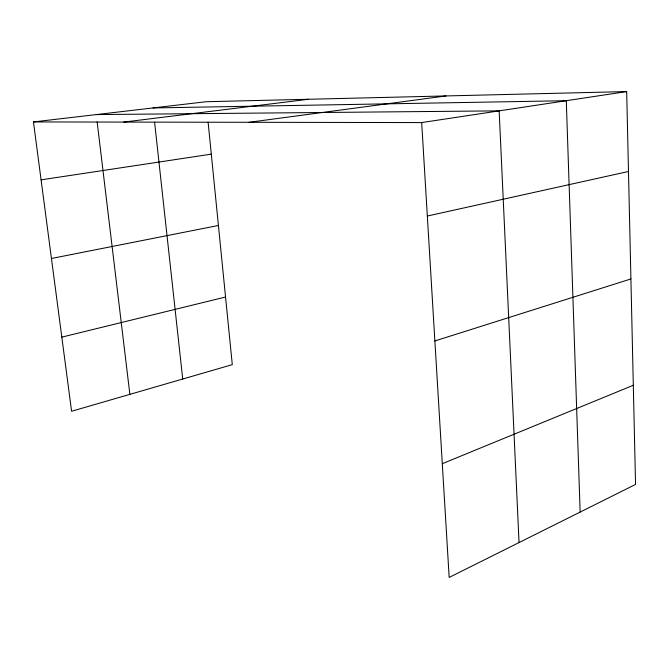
<?xml version="1.0" encoding="UTF-8"?>
<svg xmlns="http://www.w3.org/2000/svg" width="669" height="669" viewBox="0 0 669 669"><rect width="100%" height="100%" fill="white"/><g stroke="black" fill="none" stroke-linecap="round" stroke-linejoin="round"><path stroke-width="1" d="M442.293 463.692L633.309 385.269M434.875 340.956L630.909 278.948M61.816 337.126L225.553 297.019M427.332 216.037L628.484 171.49M51.454 258.485L218.42 225.47M41.085 179.852L211.304 154.146M421.679 122.578L626.677 91.578L635.55 484.44L449.167 577.422L421.679 122.578L33.45 121.934L71.591 411.259L232.294 364.647L208.126 122.285M249.119 122.293L445.964 95.943M123.773 122.084L308.526 99.263M33.45 121.934L206.077 101.73L626.677 91.578M153.034 107.943L566.283 100.71L580.148 512.078M96.269 114.583L499.158 110.862L519.044 542.559M97.139 121.833L129.87 394.359M154.598 122.235L182.729 379.022"/></g></svg>
